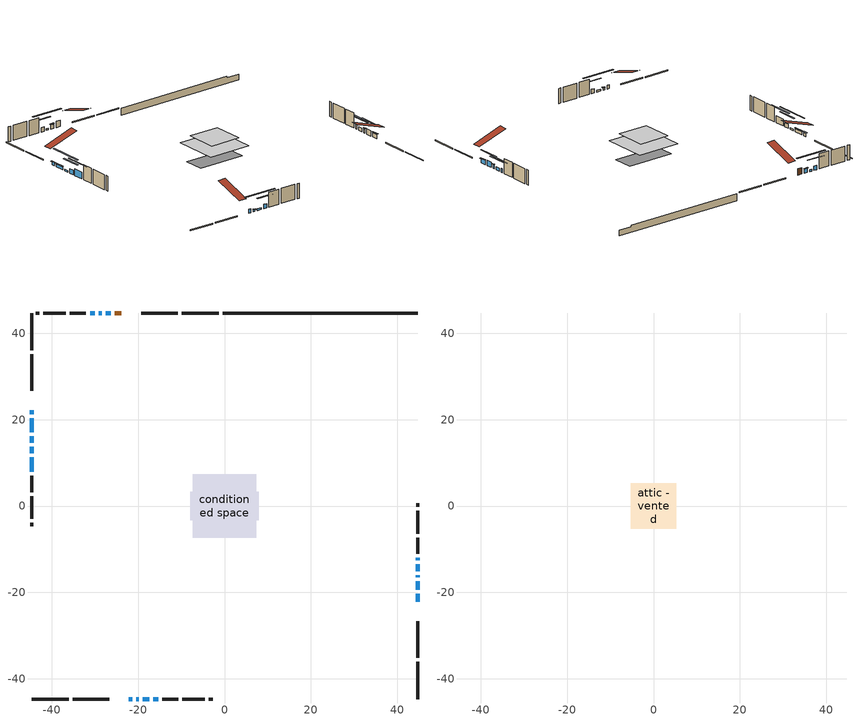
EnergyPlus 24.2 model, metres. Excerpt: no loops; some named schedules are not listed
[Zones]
conditioned space
 floor adiabatic (AdiabaticFloorConstruction): -7.34,-7.34 -7.34,7.34 7.34,7.34 7.34,-7.34 z3.05
 floor foundation (Slab1 construction): -7.96,-3.32 -7.96,3.32 7.96,3.32 7.96,-3.32 z-1.68
 wall outside (RimJoist1 construction): -1.36,44.68 -9.93,44.68 / -44.68,-44.68 -36.11,-44.68 / -44.68,44.68 -44.68,36.11 / 44.68,-44.68 44.68,-36.11 z0.61:0.91
 wall outside (RimJoist2 construction): -10.86,44.68 -19.32,44.68 / -35.18,-44.68 -26.72,-44.68 / -44.68,35.18 -44.68,26.72 / 44.68,-35.18 44.68,-26.72 z0.61:0.91
 wall outside (AdiabaticWallConstruction 1): -23.86,44.68 -25.45,44.68 z0.61:2.64
 wall outside (AdiabaticWallConstruction): -22.18,-44.68 -21.37,-44.68 z0.61:1.83; 44.68,-22.18 44.68,-20.35 / -26.38,44.68 -27.45,44.68 / 44.68,-12.6 44.68,-11.99 / -30.07,44.68 -31.14,44.68 / -16.45,-44.68 -15.38,-44.68 / -44.68,13.71 -44.68,12.18 z0.61:1.98; -20.44,-44.68 -19.83,-44.68 z0.61:1.22; -44.68,22.18 -44.68,21.22 / 44.68,-15.05 44.68,-13.53 z0.61:1.68; -44.68,20.29 -44.68,17.09 z0.61:1.58; 44.68,-19.43 44.68,-17.44 z0.61:2.29; 44.68,-16.52 44.68,-15.98 z0.61:1.91; -28.38,44.68 -29.14,44.68 / -18.9,-44.68 -17.37,-44.68 / -44.68,16.16 -44.68,14.63 z0.61:1.17; -44.68,11.25 -44.68,7.9 z0.61:2.8
 wall outside (Wall1 construction): -32.07,44.68 -35.8,44.68 / -14.45,-44.68 -10.71,-44.68 / -44.68,6.97 -44.68,3.23 / 44.68,-11.06 44.68,-7.32 z0.61:5.49
 wall outside (Wall2 construction): -36.73,44.68 -41.98,44.68 / -9.79,-44.68 -4.53,-44.68 / -44.68,2.3 -44.68,-2.95 / 44.68,-6.4 44.68,-1.14 z0.61:5.49
 wall outside (Wall3 construction): -42.91,44.68 -43.75,44.68 / -3.6,-44.68 -2.76,-44.68 / -44.68,-3.88 -44.68,-4.72 / 44.68,-0.21 44.68,0.63 z0.61:5.49
 wall foundation (FoundationWall1 construction): -0.43,44.68,-1.68 -0.43,44.68,0.61 40.17,44.68,0.61 40.17,44.68,0.14 44.68,44.68,0.14 44.68,44.68,-1.68
 window (WindowConstruction 13): -22.18,-44.68 -21.37,-44.68 z0.61:1.83
 window (WindowConstruction 7): 44.68,-22.18 44.68,-20.35 z0.61:1.98
 window (WindowConstruction 8): -26.38,44.68 -27.45,44.68 z0.61:1.98
 window (WindowConstruction 9): -20.44,-44.68 -19.83,-44.68 z0.61:1.22
 window (WindowConstruction 10): -44.68,22.18 -44.68,21.22 z0.61:1.68
 window (WindowConstruction 11): -44.68,20.29 -44.68,17.09 z0.61:1.58
 window (WindowConstruction): 44.68,-19.42 44.68,-17.44 z0.61:2.29
 window (WindowConstruction 12): 44.68,-16.51 44.68,-15.98 z0.61:1.91
 window (WindowConstruction 14): -28.38,44.68 -29.14,44.68 z0.61:1.17
 window (WindowConstruction 15): -18.9,-44.68 -17.38,-44.68 z0.61:1.17
 window (WindowConstruction 16): -44.68,16.16 -44.68,14.63 z0.61:1.17
 window (WindowConstruction 1): 44.68,-15.05 44.68,-13.53 z0.61:1.68
 window (WindowConstruction 2): 44.68,-12.6 44.68,-11.99 z0.61:1.98
 window (WindowConstruction 3): -30.07,44.68 -31.14,44.68 z0.61:1.98
 window (WindowConstruction 4): -16.45,-44.68 -15.38,-44.68 z0.61:1.98
 window (WindowConstruction 5): -44.68,13.71 -44.68,12.18 z0.61:1.98
 window (WindowConstruction 6): -44.68,11.25 -44.68,7.9 z0.61:2.8
 door (Door): -23.86,44.68 -25.45,44.68 z0.61:2.64
 ceiling adiabatic (AdiabaticFloorConstruction): 7.34,-7.34 7.34,7.34 -7.34,7.34 -7.34,-7.34 z3.05
attic - vented
 floor to conditioned space (Floor1 construction Reversed): -5.22,-5.22 -5.22,5.22 5.22,5.22 5.22,-5.22 z5.49
 roof outside (Roof1 construction): -22.93,44.68,5.49 -22.93,34.51,8.88 -20.25,34.51,8.88 -20.25,44.68,5.49; -23.11,-44.68,5.49 -23.11,-34.51,8.88 -25.79,-34.51,8.88 -25.79,-44.68,5.49; -44.68,23.11,5.49 -34.51,23.11,8.88 -34.51,25.79,8.88 -44.68,25.79,5.49; 44.68,-23.11,5.49 34.51,-23.11,8.88 34.51,-25.79,8.88 44.68,-25.79,5.49
shading: 44.68,-20.15 44.68,-22.38 45.09,-22.38 45.09,-20.15 z2.18; -27.65,44.68 -26.18,44.68 -26.18,45.09 -27.65,45.09 z2.18; -19.63,-44.68 -20.64,-44.68 -20.64,-45.09 -19.63,-45.09 z1.42; -44.68,21.02 -44.68,22.38 -45.09,22.38 -45.09,21.02 z1.88; -44.68,16.89 -44.68,20.49 -45.09,20.49 -45.09,16.89 z1.78; 44.68,-14.8 44.68,-22.06 45.09,-22.06 45.09,-14.8 z4.93; 44.68,-15.78 44.68,-16.72 45.09,-16.72 45.09,-15.78 z2.11; -34.22,44.68 -23.3,44.68 -23.3,45.09 -34.22,45.09 z6.25; -12.29,-44.68 -23.98,-44.68 -23.98,-45.09 -12.29,-45.09 z6.25; -44.68,9.55 -44.68,21.24 -45.09,21.24 -45.09,9.55 z6.25; 44.68,-10.89 44.68,-17.69 45.09,-17.69 45.09,-10.89 z4.32; 44.68,-9.35 44.68,-15.24 45.09,-15.24 45.09,-9.35 z4.62; -33.78,44.68 -27.43,44.68 -27.43,45.09 -33.78,45.09 z4.62; -12.74,-44.68 -19.09,-44.68 -19.09,-45.09 -12.74,-45.09 z4.62; -44.68,9.54 -44.68,16.34 -45.09,16.34 -45.09,9.54 z4.62; -44.68,5.26 -44.68,13.89 -45.09,13.89 -45.09,5.26 z5.43
[Building]
Building 1: Terrain=Suburbs
[Site:Location]
Toronto City Centre_ON: Latitude {deg}=43.63; Longitude {deg}=-79.39; Time Zone {hr}=-5; Elevation {m}=77; Keep Site Location Information=Yes
[Site:GroundTemperature:Shallow]
5.01852, 3.26908, 3.12898, 3.95918, 7.29196, 10.6092, 13.4851, 15.3069, 15.4617, 13.9799, 11.1774, 7.9619
[Site:WaterMainsTemperature]
Calculation Method=Schedule; Temperature Schedule=mains temperature schedule
[Material] Roughness=Rough; Thermal Absorptance=0.9
Name | Thickness {m} | Conductivity {W/m-K} | Density {kg/m3} | Specific Heat {J/kg-K} | Solar Absorptance | Visible Absorptance
asphalt or fiberglass shingles | 0.00635 | 0.162714 | 1121.4 | 1465.45 | 0.4 | 0.4
ceiling loosefill ins | 0.169333 | 0.0480833 | 16.02 | 1046.75 | 0.7 | 0.7
ceiling stud and cavity | 0.1397 | 0.505323 | 65.682 | 1177.47 | 0.7 | 0.7
concrete 4.0 in. | 0.1016 | 1.803125 | 2242.8 | 837.4 | 0.7 | 0.7
concrete 8.0 in. | 0.2032 | 1.803125 | 2242.8 | 837.4 | 0.7 | 0.7
door material | 0.04445 | 0.053851 | 512.64 | 1214.23 | 0.7 | 0.7
exterior vertical ins | 0.0457286 | 0.029427 | 32.04 | 1214.23 | 0.7 | 0.7
floor covering | 0.0127 | 0.0433444 | 54.468 | 1339.84 | 0.6 | 0.6
floor rigid ins; wall rigid ins | 0.512978 | 0.029427 | 32.04 | 1214.23 | 0.7 | 0.7
floor stud and cavity | 0.1397 | 1.75129 | 37.0049 | 1207.88 | 0.7 | 0.7
furniture material conditioned space 1 | 0.1524 | 0.115458 | 640.8 | 1214.23 | 0.6 | 0.6
gypsum board | 0.0127 | 0.160291 | 801 | 837.4 | 0.6 | 0.6
gypsum board 1 | 0.0127 | 0.160291 | 801 | 837.4 | 0.7 | 0.7
osb sheathing 0.5 in. | 0.0127 | 0.115458 | 512.64 | 1214.23 | 0.7 | 0.7
osb sheathing 0.75 in. | 0.01905 | 0.115458 | 512.64 | 1214.23 | 0.7 | 0.7
osb sheathing 2.0 in. | 0.0508 | 0.115458 | 512.64 | 1214.23 | 0.7 | 0.7
rim joist rigid ins | 0.051816 | 0.029427 | 32.04 | 1214.23 | 0.7 | 0.7
rim joist stud and cavity | 0.0508 | 0.0451784 | 125.044 | 1163.47 | 0.6 | 0.6
rim joist stud and cavity 1 | 0.0508 | 0.268173 | 125.044 | 1163.47 | 0.6 | 0.6
wall stud and cavity | 0.1397 | 0.0816238 | 139.0536 | 1170.24 | 0.7 | 0.7
wall stud and cavity 1 | 0.1397 | 0.0812893 | 139.0536 | 1170.24 | 0.7 | 0.7
wall stud and cavity 2 | 0.1397 | 0.0919333 | 139.0536 | 1170.24 | 0.7 | 0.7
wall stud and cavity 3 | 0.0889 | 0.380278 | 52.3479 | 1209.89 | 0.7 | 0.7
wall stud and cavity 4 | 0.0889 | 0.391764 | 83.0341 | 1211.67 | 0.7 | 0.7
wood siding | 0.0254 | 0.102417 | 544.68 | 1172.36 | 0.4 | 0.4
wood siding 1; wood siding 2; wood siding 3 | 0.0254 | 0.102417 | 544.68 | 1172.36 | 0.7 | 0.7
[WindowMaterial:SimpleGlazingSystem]
Name | U-Factor {W/m2-K} | Solar Heat Gain Coefficient
WindowMaterial | 2.89919 | 0.65
WindowMaterial 1 | 2.97187 | 0.55
WindowMaterial 10 | 3.00991 | 0.48
WindowMaterial 11 | 3.0559 | 0.43
WindowMaterial 2 | 2.98322 | 0.53
WindowMaterial 3 | 2.93666 | 0.6
WindowMaterial 4 | 2.96164 | 0.56
WindowMaterial 5 | 2.97414 | 0.59
WindowMaterial 6 | 3.01445 | 0.46
WindowMaterial 7 | 2.95483 | 0.57
WindowMaterial 8 | 4.02059 | 0.69
WindowMaterial 9 | 6.64383 | 0.77
[Construction]
AdiabaticFloorConstruction: floor stud and cavity, floor rigid ins, osb sheathing 0.75 in., floor covering
AdiabaticWallConstruction: wood siding 2, wall rigid ins, wall stud and cavity 3, gypsum board
AdiabaticWallConstruction 1: wood siding 3, wall rigid ins, wall stud and cavity 3, gypsum board
Door: door material
Floor1 construction Reversed: gypsum board, ceiling stud and cavity, ceiling loosefill ins
FoundationWall1 construction: concrete 8.0 in., gypsum board 1
furniture construction conditioned space 1: furniture material conditioned space 1
PartitionWallConstruction: gypsum board, wall stud and cavity 4, gypsum board
RimJoist1 construction: wood siding 1, osb sheathing 2.0 in., rim joist stud and cavity
RimJoist2 construction: wood siding 1, rim joist rigid ins, osb sheathing 2.0 in., rim joist stud and cavity 1
Roof1 construction: asphalt or fiberglass shingles
Slab1 construction: concrete 4.0 in.
Wall1 construction: wood siding, osb sheathing 0.5 in., wall stud and cavity, gypsum board
Wall2 construction: wood siding, osb sheathing 0.5 in., wall stud and cavity 1, gypsum board
Wall3 construction: wood siding, osb sheathing 0.5 in., wall stud and cavity 2, gypsum board
WindowConstruction: WindowMaterial
WindowConstruction 1: WindowMaterial 1
WindowConstruction 10; WindowConstruction 11: WindowMaterial 7
WindowConstruction 12: WindowMaterial 8
WindowConstruction 13: WindowMaterial 9
WindowConstruction 14: WindowMaterial 10
WindowConstruction 15; WindowConstruction 16: WindowMaterial 11
WindowConstruction 2; WindowConstruction 7: WindowMaterial 2
WindowConstruction 3; WindowConstruction 4; WindowConstruction 8: WindowMaterial 3
WindowConstruction 5: WindowMaterial 4
WindowConstruction 6: WindowMaterial 5
WindowConstruction 9: WindowMaterial 6
[Zone] Multiplier=1; Part of Total Floor Area=Yes
Name | Volume {m3}
attic - vented | 60.0353
conditioned space | 816
[Space]
Name | Zone | Volume {m3}
attic - vented 1 | attic - vented | 60.0353
conditioned space 1 | conditioned space | 816
[ZoneInfiltration:EffectiveLeakageArea]
infil attic - vented 1: Zone or Space=attic - vented 1; Schedule=Always On Discrete; Effective Air Leakage Area {cm2}=4592.42; Stack Coefficient=0.000235785; Wind Coefficient=1.03748e-05
[ZoneMixing]
whole house fan mix: Zone or Space=attic - vented; Schedule=Always On Continuous; Design Flow Rate Calculation Method=Flow/Zone; Design Flow Rate {m3/s}=0; Source Zone or Space=conditioned space
[SurfaceProperty:ExposedFoundationPerimeter]
Slab1: Exposed Perimeter Calculation Method=TotalExposedPerimeter; Total Exposed Perimeter {m}=45.11
[InternalMass] Zone or ZoneList=conditioned space; Space or SpaceList=conditioned space 1
Name | Construction | Surface Area {m2}
furniture mass conditioned space 1 | furniture construction conditioned space 1 | 128.372
partition wall mass | PartitionWallConstruction | 320.93
[Lights]
interior lighting: Zone or ZoneList or Space or SpaceList=conditioned space 1; Schedule=interior lighting schedule; Design Level Calculation Method=LightingLevel; Lighting Level {W}=343.2; Return Air Fraction=0; Fraction Radiant=0.6; Fraction Visible=0.2; Fraction Replaceable=1
[People]
occupants: Zone or ZoneList or Space or SpaceList=conditioned space 1; Number of People Schedule=occupants schedule; Number of People Calculation Method=People; Number of People=3; Fraction Radiant=0.314171; Sensible Heat Fraction=0.56303; Activity Level Schedule=occupants activity schedule; Carbon Dioxide Generation Rate {m3/s-W}=0; Enable ASHRAE 55 Comfort Warnings=No; Mean Radiant Temperature Calculation Type=EnclosureAveraged
[ElectricEquipment] Zone or ZoneList or Space or SpaceList=conditioned space 1; Design Level Calculation Method=EquipmentLevel
Name | Schedule | Design Level {W} | Fraction Latent | Fraction Radiant | Fraction Lost
clothes dryer | clothes dryer schedule | 140.772 | 0.015 | 0.081 | 0.85
clothes washer | clothes washer schedule | 32.1985 | 0.03 | 0.162 | 0.7
cooking range | cooking range schedule | 215.147 | 0.08 | 0.432 | 0.2
dishwasher | dishwasher schedule | 66.8632 | 0.3 | 0.18 | 0.4
fridge | fridge schedule | 72.9452 | 0 | 0.6 | 0
mech vent house fan | mech vent house fan schedule | 0.95 | 0 | 0 | 1
mech vent house fan cfis | mech vent house fan cfis schedule | 0 | 0 | 0 | 0
misc plug loads | misc plug loads schedule | 494.7 | 0.045 | 0.513 | 0.1
whole house fan | Always On Discrete | 0 | 0 | 0 | 1
[OtherEquipment] Zone or ZoneList or Space or SpaceList=conditioned space 1; Design Level Calculation Method=EquipmentLevel
Name | Fuel Type | Schedule | Design Level {W} | Fraction Latent | Fraction Radiant | Fraction Lost
clothes dryer 1 | Electricity | clothes dryer schedule | 0 | 0.015 | 0.081 | 0.85
cooking range 1 | Electricity | cooking range schedule | 0 | 0.08 | 0.432 | 0.2
general water use latent | None | general water use schedule | 62.594 | 1 | 0 | 0
general water use sensible | None | general water use schedule | -61.6891 | 0 | 0.6 | 0
mech vent house fan latent load | None | Always On Discrete | 0 | 1 | 0 | 0
mech vent house fan sensible load | None | Always On Discrete | 0 | 0 | 0 | 0
water heater energy adjustment1 | NaturalGas | Always On Discrete | 0.01 | 0 | 0 | 1
[ZoneInfiltration:DesignFlowRate] Zone or ZoneList or Space or SpaceList=conditioned space 1; Schedule=Always On Discrete; Design Flow Rate Calculation Method=Flow/Zone; Design Flow Rate {m3/s}=0
infil flow; natural vent flow; whole house fan flow
[Foundation:Kiva]
Foundation Kiva 1: Initial Indoor Air Temperature {C}=18; Wall Height Above Grade {m}=0.609996; Wall Depth Below Slab {m}=0.2032; Custom Block Material Name 1=exterior vertical ins; Custom Block Depth 1 {m}=2.28999; Custom Block X Position 1 {m}=0.2159; Custom Block Z Position 1 {m}=0
[Foundation:Kiva:Settings]
Soil Conductivity {W/m-K}=0.849921; Soil Density {kg/m3}=1842.3; Soil Specific Heat {J/kg-K}=418.7; Ground Solar Absorptivity=0.9; Ground Thermal Absorptivity=0.9; Ground Surface Roughness {m}=0.03; Far-Field Width {m}=40; Deep-Ground Boundary Condition=ZeroFlux; Deep-Ground Depth {m}=40; Minimum Cell Dimension {m}=0.2; Maximum Cell Growth Coefficient=3; Simulation Timestep=Timestep
[Exterior:Lights]
exterior lighting: Schedule=exterior lighting schedule; Design Level {W}=75.6
[Schedule:Constant]
Name | Hourly Value
Always On Continuous; mech vent house fan schedule; mech vent house fan cfis schedule; Always On Discrete | 1
occupants activity schedule | 117.228
fridge schedule | 0
[Schedule:Week:Daily]
interior lighting schedule Week Rule - Jan1-Jan27: interior lighting schedule day, interior lighting schedule day, interior lighting schedule day, interior lighting schedule day, interior lighting schedule day, interior lighting schedule day, interior lighting schedule day, interior lighting schedule default day, interior lighting schedule default day, interior lighting schedule default day, interior lighting schedule default day, interior lighting schedule default day
interior lighting schedule Week Rule - Jan28-Feb3: interior lighting schedule day, interior lighting schedule day, interior lighting schedule day, interior lighting schedule day, interior lighting schedule day 1, interior lighting schedule day 1, interior lighting schedule day 1, interior lighting schedule default day, interior lighting schedule default day, interior lighting schedule default day, interior lighting schedule default day, interior lighting schedule default day
interior lighting schedule Week Rule - Feb4-Feb24: interior lighting schedule day 1, interior lighting schedule day 1, interior lighting schedule day 1, interior lighting schedule day 1, interior lighting schedule day 1, interior lighting schedule day 1, interior lighting schedule day 1, interior lighting schedule default day, interior lighting schedule default day, interior lighting schedule default day, interior lighting schedule default day, interior lighting schedule default day
interior lighting schedule Week Rule - Feb25-Mar3: interior lighting schedule day 1, interior lighting schedule day 1, interior lighting schedule day 1, interior lighting schedule day 1, interior lighting schedule day 2, interior lighting schedule day 2, interior lighting schedule day 2, interior lighting schedule default day, interior lighting schedule default day, interior lighting schedule default day, interior lighting schedule default day, interior lighting schedule default day
interior lighting schedule Week Rule - Mar4-Mar31: interior lighting schedule day 2, interior lighting schedule day 2, interior lighting schedule day 2, interior lighting schedule day 2, interior lighting schedule day 2, interior lighting schedule day 2, interior lighting schedule day 2, interior lighting schedule default day, interior lighting schedule default day, interior lighting schedule default day, interior lighting schedule default day, interior lighting schedule default day
interior lighting schedule Week Rule - Apr1-Apr28: interior lighting schedule day 3, interior lighting schedule day 3, interior lighting schedule day 3, interior lighting schedule day 3, interior lighting schedule day 3, interior lighting schedule day 3, interior lighting schedule day 3, interior lighting schedule default day, interior lighting schedule default day, interior lighting schedule default day, interior lighting schedule default day, interior lighting schedule default day
interior lighting schedule Week Rule - Apr29-May5: interior lighting schedule day 3, interior lighting schedule day 3, interior lighting schedule day 4, interior lighting schedule day 4, interior lighting schedule day 4, interior lighting schedule day 4, interior lighting schedule day 4, interior lighting schedule default day, interior lighting schedule default day, interior lighting schedule default day, interior lighting schedule default day, interior lighting schedule default day
interior lighting schedule Week Rule - May6-May26: interior lighting schedule day 4, interior lighting schedule day 4, interior lighting schedule day 4, interior lighting schedule day 4, interior lighting schedule day 4, interior lighting schedule day 4, interior lighting schedule day 4, interior lighting schedule default day, interior lighting schedule default day, interior lighting schedule default day, interior lighting schedule default day, interior lighting schedule default day
interior lighting schedule Week Rule - May27-Jun2: interior lighting schedule day 4, interior lighting schedule day 4, interior lighting schedule day 4, interior lighting schedule day 4, interior lighting schedule day 4, interior lighting schedule day 5, interior lighting schedule day 5, interior lighting schedule default day, interior lighting schedule default day, interior lighting schedule default day, interior lighting schedule default day, interior lighting schedule default day
interior lighting schedule Week Rule - Jun3-Jun30: interior lighting schedule day 5, interior lighting schedule day 5, interior lighting schedule day 5, interior lighting schedule day 5, interior lighting schedule day 5, interior lighting schedule day 5, interior lighting schedule day 5, interior lighting schedule default day, interior lighting schedule default day, interior lighting schedule default day, interior lighting schedule default day, interior lighting schedule default day
interior lighting schedule Week Rule - Jul1-Jul28: interior lighting schedule day 6, interior lighting schedule day 6, interior lighting schedule day 6, interior lighting schedule day 6, interior lighting schedule day 6, interior lighting schedule day 6, interior lighting schedule day 6, interior lighting schedule default day, interior lighting schedule default day, interior lighting schedule default day, interior lighting schedule default day, interior lighting schedule default day
interior lighting schedule Week Rule - Jul29-Aug4: interior lighting schedule day 6, interior lighting schedule day 6, interior lighting schedule day 6, interior lighting schedule day 7, interior lighting schedule day 7, interior lighting schedule day 7, interior lighting schedule day 7, interior lighting schedule default day, interior lighting schedule default day, interior lighting schedule default day, interior lighting schedule default day, interior lighting schedule default day
interior lighting schedule Week Rule - Aug5-Aug25: interior lighting schedule day 7, interior lighting schedule day 7, interior lighting schedule day 7, interior lighting schedule day 7, interior lighting schedule day 7, interior lighting schedule day 7, interior lighting schedule day 7, interior lighting schedule default day, interior lighting schedule default day, interior lighting schedule default day, interior lighting schedule default day, interior lighting schedule default day
interior lighting schedule Week Rule - Aug26-Sep1: interior lighting schedule day 7, interior lighting schedule day 7, interior lighting schedule day 7, interior lighting schedule day 7, interior lighting schedule day 7, interior lighting schedule day 7, interior lighting schedule day 8, interior lighting schedule default day, interior lighting schedule default day, interior lighting schedule default day, interior lighting schedule default day, interior lighting schedule default day
interior lighting schedule Week Rule - Sep2-Sep29: interior lighting schedule day 8, interior lighting schedule day 8, interior lighting schedule day 8, interior lighting schedule day 8, interior lighting schedule day 8, interior lighting schedule day 8, interior lighting schedule day 8, interior lighting schedule default day, interior lighting schedule default day, interior lighting schedule default day, interior lighting schedule default day, interior lighting schedule default day
interior lighting schedule Week Rule - Sep30-Oct6: interior lighting schedule day 8, interior lighting schedule day 9, interior lighting schedule day 9, interior lighting schedule day 9, interior lighting schedule day 9, interior lighting schedule day 9, interior lighting schedule day 9, interior lighting schedule default day, interior lighting schedule default day, interior lighting schedule default day, interior lighting schedule default day, interior lighting schedule default day
interior lighting schedule Week Rule - Oct7-Oct27: interior lighting schedule day 9, interior lighting schedule day 9, interior lighting schedule day 9, interior lighting schedule day 9, interior lighting schedule day 9, interior lighting schedule day 9, interior lighting schedule day 9, interior lighting schedule default day, interior lighting schedule default day, interior lighting schedule default day, interior lighting schedule default day, interior lighting schedule default day
interior lighting schedule Week Rule - Oct28-Nov3: interior lighting schedule day 9, interior lighting schedule day 9, interior lighting schedule day 9, interior lighting schedule day 9, interior lighting schedule day 10, interior lighting schedule day 10, interior lighting schedule day 10, interior lighting schedule default day, interior lighting schedule default day, interior lighting schedule default day, interior lighting schedule default day, interior lighting schedule default day
interior lighting schedule Week Rule - Nov4-Nov24: interior lighting schedule day 10, interior lighting schedule day 10, interior lighting schedule day 10, interior lighting schedule day 10, interior lighting schedule day 10, interior lighting schedule day 10, interior lighting schedule day 10, interior lighting schedule default day, interior lighting schedule default day, interior lighting schedule default day, interior lighting schedule default day, interior lighting schedule default day
interior lighting schedule Week Rule - Nov25-Dec1: interior lighting schedule day 10, interior lighting schedule day 10, interior lighting schedule day 10, interior lighting schedule day 10, interior lighting schedule day 10, interior lighting schedule day 10, interior lighting schedule day 11, interior lighting schedule default day, interior lighting schedule default day, interior lighting schedule default day, interior lighting schedule default day, interior lighting schedule default day
interior lighting schedule Week Rule - Dec2-Dec31: interior lighting schedule day 11, interior lighting schedule day 11, interior lighting schedule day 11, interior lighting schedule day 11, interior lighting schedule day 11, interior lighting schedule day 11, interior lighting schedule day 11, interior lighting schedule default day, interior lighting schedule default day, interior lighting schedule default day, interior lighting schedule default day, interior lighting schedule default day
occupants schedule Week Rule - Jan1-Dec31: occupants schedule day, occupants schedule day, occupants schedule day, occupants schedule day, occupants schedule day, occupants schedule day, occupants schedule day, occupants schedule default day, occupants schedule default day, occupants schedule default day, occupants schedule default day, occupants schedule default day
clothes dryer schedule Week Rule - Jan1-Dec31: clothes dryer schedule day, clothes dryer schedule day, clothes dryer schedule day, clothes dryer schedule day, clothes dryer schedule day, clothes dryer schedule day, clothes dryer schedule day, clothes dryer schedule default day, clothes dryer schedule default day, clothes dryer schedule default day, clothes dryer schedule default day, clothes dryer schedule default day
clothes washer schedule Week Rule - Jan1-Dec31: clothes washer schedule day, clothes washer schedule day, clothes washer schedule day, clothes washer schedule day, clothes washer schedule day, clothes washer schedule day, clothes washer schedule day, clothes washer schedule default day, clothes washer schedule default day, clothes washer schedule default day, clothes washer schedule default day, clothes washer schedule default day
cooking range schedule Week Rule - Jan1-Dec31: cooking range schedule day, cooking range schedule day, cooking range schedule day, cooking range schedule day, cooking range schedule day, cooking range schedule day, cooking range schedule day, cooking range schedule default day, cooking range schedule default day, cooking range schedule default day, cooking range schedule default day, cooking range schedule default day
dishwasher schedule Week Rule - Jan1-Dec31: dishwasher schedule day, dishwasher schedule day, dishwasher schedule day, dishwasher schedule day, dishwasher schedule day, dishwasher schedule day, dishwasher schedule day, dishwasher schedule default day, dishwasher schedule default day, dishwasher schedule default day, dishwasher schedule default day, dishwasher schedule default day
misc plug loads schedule Week Rule - Jan1-Dec31: misc plug loads schedule day, misc plug loads schedule day, misc plug loads schedule day, misc plug loads schedule day, misc plug loads schedule day, misc plug loads schedule day, misc plug loads schedule day, misc plug loads schedule default day, misc plug loads schedule default day, misc plug loads schedule default day, misc plug loads schedule default day, misc plug loads schedule default day
general water use schedule Week Rule - Jan1-Dec31: general water use schedule day, general water use schedule day, general water use schedule day, general water use schedule day, general water use schedule day, general water use schedule day, general water use schedule day, general water use schedule default day, general water use schedule default day, general water use schedule default day, general water use schedule default day, general water use schedule default day
exterior lighting schedule Week Rule - Jan1-Jan27: exterior lighting schedule day, exterior lighting schedule day, exterior lighting schedule day, exterior lighting schedule day, exterior lighting schedule day, exterior lighting schedule day, exterior lighting schedule day, exterior lighting schedule default day, exterior lighting schedule default day, exterior lighting schedule default day, exterior lighting schedule default day, exterior lighting schedule default day
exterior lighting schedule Week Rule - Jan28-Feb3: exterior lighting schedule day, exterior lighting schedule day, exterior lighting schedule day, exterior lighting schedule day, exterior lighting schedule day 1, exterior lighting schedule day 1, exterior lighting schedule day 1, exterior lighting schedule default day, exterior lighting schedule default day, exterior lighting schedule default day, exterior lighting schedule default day, exterior lighting schedule default day
exterior lighting schedule Week Rule - Feb4-Feb24: exterior lighting schedule day 1, exterior lighting schedule day 1, exterior lighting schedule day 1, exterior lighting schedule day 1, exterior lighting schedule day 1, exterior lighting schedule day 1, exterior lighting schedule day 1, exterior lighting schedule default day, exterior lighting schedule default day, exterior lighting schedule default day, exterior lighting schedule default day, exterior lighting schedule default day
exterior lighting schedule Week Rule - Feb25-Mar3: exterior lighting schedule day 1, exterior lighting schedule day 1, exterior lighting schedule day 1, exterior lighting schedule day 1, exterior lighting schedule day 2, exterior lighting schedule day 2, exterior lighting schedule day 2, exterior lighting schedule default day, exterior lighting schedule default day, exterior lighting schedule default day, exterior lighting schedule default day, exterior lighting schedule default day
exterior lighting schedule Week Rule - Mar4-Mar31: exterior lighting schedule day 2, exterior lighting schedule day 2, exterior lighting schedule day 2, exterior lighting schedule day 2, exterior lighting schedule day 2, exterior lighting schedule day 2, exterior lighting schedule day 2, exterior lighting schedule default day, exterior lighting schedule default day, exterior lighting schedule default day, exterior lighting schedule default day, exterior lighting schedule default day
exterior lighting schedule Week Rule - Apr1-Apr28: exterior lighting schedule day 3, exterior lighting schedule day 3, exterior lighting schedule day 3, exterior lighting schedule day 3, exterior lighting schedule day 3, exterior lighting schedule day 3, exterior lighting schedule day 3, exterior lighting schedule default day, exterior lighting schedule default day, exterior lighting schedule default day, exterior lighting schedule default day, exterior lighting schedule default day
exterior lighting schedule Week Rule - Apr29-May5: exterior lighting schedule day 3, exterior lighting schedule day 3, exterior lighting schedule day 4, exterior lighting schedule day 4, exterior lighting schedule day 4, exterior lighting schedule day 4, exterior lighting schedule day 4, exterior lighting schedule default day, exterior lighting schedule default day, exterior lighting schedule default day, exterior lighting schedule default day, exterior lighting schedule default day
exterior lighting schedule Week Rule - May6-May26: exterior lighting schedule day 4, exterior lighting schedule day 4, exterior lighting schedule day 4, exterior lighting schedule day 4, exterior lighting schedule day 4, exterior lighting schedule day 4, exterior lighting schedule day 4, exterior lighting schedule default day, exterior lighting schedule default day, exterior lighting schedule default day, exterior lighting schedule default day, exterior lighting schedule default day
exterior lighting schedule Week Rule - May27-Jun2: exterior lighting schedule day 4, exterior lighting schedule day 4, exterior lighting schedule day 4, exterior lighting schedule day 4, exterior lighting schedule day 4, exterior lighting schedule day 5, exterior lighting schedule day 5, exterior lighting schedule default day, exterior lighting schedule default day, exterior lighting schedule default day, exterior lighting schedule default day, exterior lighting schedule default day
exterior lighting schedule Week Rule - Jun3-Jun30: exterior lighting schedule day 5, exterior lighting schedule day 5, exterior lighting schedule day 5, exterior lighting schedule day 5, exterior lighting schedule day 5, exterior lighting schedule day 5, exterior lighting schedule day 5, exterior lighting schedule default day, exterior lighting schedule default day, exterior lighting schedule default day, exterior lighting schedule default day, exterior lighting schedule default day
exterior lighting schedule Week Rule - Jul1-Jul28: exterior lighting schedule day 6, exterior lighting schedule day 6, exterior lighting schedule day 6, exterior lighting schedule day 6, exterior lighting schedule day 6, exterior lighting schedule day 6, exterior lighting schedule day 6, exterior lighting schedule default day, exterior lighting schedule default day, exterior lighting schedule default day, exterior lighting schedule default day, exterior lighting schedule default day
exterior lighting schedule Week Rule - Jul29-Aug4: exterior lighting schedule day 6, exterior lighting schedule day 6, exterior lighting schedule day 6, exterior lighting schedule day 7, exterior lighting schedule day 7, exterior lighting schedule day 7, exterior lighting schedule day 7, exterior lighting schedule default day, exterior lighting schedule default day, exterior lighting schedule default day, exterior lighting schedule default day, exterior lighting schedule default day
exterior lighting schedule Week Rule - Aug5-Aug25: exterior lighting schedule day 7, exterior lighting schedule day 7, exterior lighting schedule day 7, exterior lighting schedule day 7, exterior lighting schedule day 7, exterior lighting schedule day 7, exterior lighting schedule day 7, exterior lighting schedule default day, exterior lighting schedule default day, exterior lighting schedule default day, exterior lighting schedule default day, exterior lighting schedule default day
exterior lighting schedule Week Rule - Aug26-Sep1: exterior lighting schedule day 7, exterior lighting schedule day 7, exterior lighting schedule day 7, exterior lighting schedule day 7, exterior lighting schedule day 7, exterior lighting schedule day 7, exterior lighting schedule day 8, exterior lighting schedule default day, exterior lighting schedule default day, exterior lighting schedule default day, exterior lighting schedule default day, exterior lighting schedule default day
exterior lighting schedule Week Rule - Sep2-Sep29: exterior lighting schedule day 8, exterior lighting schedule day 8, exterior lighting schedule day 8, exterior lighting schedule day 8, exterior lighting schedule day 8, exterior lighting schedule day 8, exterior lighting schedule day 8, exterior lighting schedule default day, exterior lighting schedule default day, exterior lighting schedule default day, exterior lighting schedule default day, exterior lighting schedule default day
exterior lighting schedule Week Rule - Sep30-Oct6: exterior lighting schedule day 8, exterior lighting schedule day 9, exterior lighting schedule day 9, exterior lighting schedule day 9, exterior lighting schedule day 9, exterior lighting schedule day 9, exterior lighting schedule day 9, exterior lighting schedule default day, exterior lighting schedule default day, exterior lighting schedule default day, exterior lighting schedule default day, exterior lighting schedule default day
[Schedule:Year]
interior lighting schedule: interior lighting schedule Week Rule - Jan1-Jan27, 1, 1, 1, 27, interior lighting schedule Week Rule - Jan28-Feb3, 1, 28, 2, 3, interior lighting schedule Week Rule - Feb4-Feb24, 2, 4, 2, 24, interior lighting schedule Week Rule - Feb25-Mar3, 2, 25, 3, 3, interior lighting schedule Week Rule - Mar4-Mar31, 3, 4, 3, 31, interior lighting schedule Week Rule - Apr1-Apr28, 4, 1, 4, 28, interior lighting schedule Week Rule - Apr29-May5, 4, 29, 5, 5, interior lighting schedule Week Rule - May6-May26, 5, 6, 5, 26, interior lighting schedule Week Rule - May27-Jun2, 5, 27, 6, 2, interior lighting schedule Week Rule - Jun3-Jun30, 6, 3, 6, 30, interior lighting schedule Week Rule - Jul1-Jul28, 7, 1, 7, 28, interior lighting schedule Week Rule - Jul29-Aug4, 7, 29, 8, 4, interior lighting schedule Week Rule - Aug5-Aug25, 8, 5, 8, 25, interior lighting schedule Week Rule - Aug26-Sep1, 8, 26, 9, 1, interior lighting schedule Week Rule - Sep2-Sep29, 9, 2, 9, 29, interior lighting schedule Week Rule - Sep30-Oct6, 9, 30, 10, 6, interior lighting schedule Week Rule - Oct7-Oct27, 10, 7, 10, 27, interior lighting schedule Week Rule - Oct28-Nov3, 10, 28, 11, 3, interior lighting schedule Week Rule - Nov4-Nov24, 11, 4, 11, 24, interior lighting schedule Week Rule - Nov25-Dec1, 11, 25, 12, 1, interior lighting schedule Week Rule - Dec2-Dec31, 12, 2, 12, 31
occupants schedule: occupants schedule Week Rule - Jan1-Dec31, 1, 1, 12, 31
clothes dryer schedule: clothes dryer schedule Week Rule - Jan1-Dec31, 1, 1, 12, 31
clothes washer schedule: clothes washer schedule Week Rule - Jan1-Dec31, 1, 1, 12, 31
cooking range schedule: cooking range schedule Week Rule - Jan1-Dec31, 1, 1, 12, 31
dishwasher schedule: dishwasher schedule Week Rule - Jan1-Dec31, 1, 1, 12, 31
misc plug loads schedule: misc plug loads schedule Week Rule - Jan1-Dec31, 1, 1, 12, 31
general water use schedule: general water use schedule Week Rule - Jan1-Dec31, 1, 1, 12, 31
exterior lighting schedule: exterior lighting schedule Week Rule - Jan1-Jan27, 1, 1, 1, 27, exterior lighting schedule Week Rule - Jan28-Feb3, 1, 28, 2, 3, exterior lighting schedule Week Rule - Feb4-Feb24, 2, 4, 2, 24, exterior lighting schedule Week Rule - Feb25-Mar3, 2, 25, 3, 3, exterior lighting schedule Week Rule - Mar4-Mar31, 3, 4, 3, 31, exterior lighting schedule Week Rule - Apr1-Apr28, 4, 1, 4, 28, exterior lighting schedule Week Rule - Apr29-May5, 4, 29, 5, 5, exterior lighting schedule Week Rule - May6-May26, 5, 6, 5, 26, exterior lighting schedule Week Rule - May27-Jun2, 5, 27, 6, 2, exterior lighting schedule Week Rule - Jun3-Jun30, 6, 3, 6, 30, exterior lighting schedule Week Rule - Jul1-Jul28, 7, 1, 7, 28, exterior lighting schedule Week Rule - Jul29-Aug4, 7, 29, 8, 4, exterior lighting schedule Week Rule - Aug5-Aug25, 8, 5, 8, 25, exterior lighting schedule Week Rule - Aug26-Sep1, 8, 26, 9, 1, exterior lighting schedule Week Rule - Sep2-Sep29, 9, 2, 9, 29, exterior lighting schedule Week Rule - Sep30-Oct6, 9, 30, 10, 6, exterior lighting schedule Week Rule - Oct7-Oct27, 10, 7, 10, 27, exterior lighting schedule Week Rule - Oct28-Nov3, 10, 28, 11, 3, exterior lighting schedule Week Rule - Nov4-Nov24, 11, 4, 11, 24, exterior lighting schedule Week Rule - Nov25-Dec1, 11, 25, 12, 1, exterior lighting schedule Week Rule - Dec2-Dec31, 12, 2, 12, 31
[Schedule:Compact]
mains temperature schedule: Through: 01/01, For: AllDays, Until: 24:00, 8.80333, Through: 01/02, For: AllDays, Until: 24:00, 8.74333, Through: 01/03, For: AllDays, Until: 24:00, 8.68389, Through: 01/04, For: AllDays, Until: 24:00, 8.62611, Through: 01/05, For: AllDays, Until: 24:00, 8.56944, Through: 01/06, For: AllDays, Until: 24:00, 8.51389, Through: 01/07, For: AllDays, Until: 24:00, 8.45944, Through: 01/08, For: AllDays, Until: 24:00, 8.40611, Through: 01/09, For: AllDays, Until: 24:00, 8.35389, Through: 01/10, For: AllDays, Until: 24:00, 8.30278, Through: 01/11, For: AllDays, Until: 24:00, 8.25333, Through: 01/12, For: AllDays, Until: 24:00, 8.205, Through: 01/13, For: AllDays, Until: 24:00, 8.15778, Through: 01/14, For: AllDays, Until: 24:00, 8.11222, Through: 01/15, For: AllDays, Until: 24:00, 8.06778, Through: 01/16, For: AllDays, Until: 24:00, 8.02444, Through: 01/17, For: AllDays, Until: 24:00, 7.98222, Through: 01/18, For: AllDays, Until: 24:00, 7.94167, Through: 01/19, For: AllDays, Until: 24:00, 7.90222, Through: 01/20, For: AllDays, Until: 24:00, 7.86444, Through: 01/21, For: AllDays, Until: 24:00, 7.82778, Through: 01/22, For: AllDays, Until: 24:00, 7.79278, Through: 01/23, For: AllDays, Until: 24:00, 7.75889, Through: 01/24, For: AllDays, Until: 24:00, 7.72667, Through: 01/25, For: AllDays, Until: 24:00, 7.69556, Through: 01/26, For: AllDays, Until: 24:00, 7.66611, Through: 01/27, For: AllDays, Until: 24:00, 7.63778, Through: 01/28, For: AllDays, Until: 24:00, 7.61111, Through: 01/29, For: AllDays, Until: 24:00, 7.58556, Through: 01/30, For: AllDays, Until: 24:00, 7.56167, Through: 01/31, For: AllDays, Until: 24:00, 7.53944, Through: 02/01, For: AllDays, Until: 24:00, 7.51833, Through: 02/02, For: AllDays, Until: 24:00, 7.49889, Through: 02/03, For: AllDays, Until: 24:00, 7.48111, Through: 02/04, For: AllDays, Until: 24:00, 7.46444, Through: 02/05, For: AllDays, Until: 24:00, 7.44944, Through: 02/06, For: AllDays, Until: 24:00, 7.43556, Through: 02/07, For: AllDays, Until: 24:00, 7.42333, Through: 02/08, For: AllDays, Until: 24:00, 7.41278, Through: 02/09, For: AllDays, Until: 24:00, 7.40389, Through: 02/10, For: AllDays, Until: 24:00, 7.39611, Through: 02/11, For: AllDays, Until: 24:00, 7.39, Through: 02/12, For: AllDays, Until: 24:00, 7.38556, Through: 02/13, For: AllDays, Until: 24:00, 7.38222, Through: 02/14, For: AllDays, Until: 24:00, 7.38056, Through: 02/15, For: AllDays, Until: 24:00, 7.38056, Through: 02/16, For: AllDays, Until: 24:00, 7.38222, Through: 02/17, For: AllDays, Until: 24:00, 7.385, Through: 02/18, For: AllDays, Until: 24:00, 7.38944, Through: 02/19, For: AllDays, Until: 24:00, 7.395, Through: 02/20, For: AllDays, Until: 24:00, 7.40278, Through: 02/21, For: AllDays, Until: 24:00, 7.41167, Through: 02/22, For: AllDays, Until: 24:00, 7.42222, Through: 02/23, For: AllDays, Until: 24:00, 7.43389, Through: 02/24, For: AllDays, Until: 24:00, 7.44722, Through: 02/25, For: AllDays, Until: 24:00, 7.46222, Through: 02/26, For: AllDays, Until: 24:00, 7.47833, Through: 02/27, For: AllDays, Until: 24:00, 7.49611, Through: 02/28, For: AllDays, Until: 24:00, 7.51556, Through: 03/01, For: AllDays, Until: 24:00, 7.53667, Through: 03/02, For: AllDays, Until: 24:00, 7.55889, Through: 03/03, For: AllDays, Until: 24:00, 7.58222, Through: 03/04, For: AllDays, Until: 24:00, 7.60722, Through: 03/05, For: AllDays, Until: 24:00, 7.63389, Through: 03/06, For: AllDays, Until: 24:00, 7.66222, Through: 03/07, For: AllDays, Until: 24:00, 7.69111, Through: 03/08, For: AllDays, Until: 24:00, 7.72222, Through: 03/09, For: AllDays, Until: 24:00, 7.75444, Through: 03/10, For: AllDays, Until: 24:00, 7.78778, Through: 03/11, For: AllDays, Until: 24:00, 7.82278, Through: 03/12, For: AllDays, Until: 24:00, 7.85944, Through: 03/13, For: AllDays, Until: 24:00, 7.89722, Through: 03/14, For: AllDays, Until: 24:00, 7.93611, Through: 03/15, For: AllDays, Until: 24:00, 7.97667, Through: 03/16, For: AllDays, Until: 24:00, 8.01833, Through: 03/17, For: AllDays, Until: 24:00, 8.06167, Through: 03/18, For: AllDays, Until: 24:00, 8.10611, Through: 03/19, For: AllDays, Until: 24:00, 8.15167, Through: 03/20, For: AllDays, Until: 24:00, 8.19833, Through: 03/21, For: AllDays, Until: 24:00, 8.24667, Through: 03/22, For: AllDays, Until: 24:00, 8.29611, Through: 03/23, For: AllDays, Until: 24:00, 8.34667, Through: 03/24, For: AllDays, Until: 24:00, 8.39889, Through: 03/25, For: AllDays, Until: 24:00, 8.45167, Through: 03/26, For: AllDays, Until: 24:00, 8.50611, Through: 03/27, For: AllDays, Until: 24:00, 8.56167, Through: 03/28, For: AllDays, Until: 24:00, 8.61833, Through: 03/29, For: AllDays, Until: 24:00, 8.67611, Through: 03/30, For: AllDays, Until: 24:00, 8.735, Through: 03/31, For: AllDays, Until: 24:00, 8.795, Through: 04/01, For: AllDays, Until: 24:00, 8.85611, Through: 04/02, For: AllDays, Until: 24:00, 8.91833, Through: 04/03, For: AllDays, Until: 24:00, 8.98167, Through: 04/04, For: AllDays, Until: 24:00, 9.04556, Through: 04/05, For: AllDays, Until: 24:00, 9.11111, Through: 04/06, For: AllDays, Until: 24:00, 9.17722, Through: 04/07, For: AllDays, Until: 24:00, 9.24444, Through: 04/08, For: AllDays, Until: 24:00, 9.31222, Through: 04/09, For: AllDays, Until: 24:00, 9.38167, Through: 04/10, For: AllDays, Until: 24:00, 9.45167, Through: 04/11, For: AllDays, Until: 24:00, 9.52222, Through: 04/12, For: AllDays, Until: 24:00, 9.59444, Through: 04/13, For: AllDays, Until: 24:00, 9.66667, Through: 04/14, For: AllDays, Until: 24:00, 9.74, Through: 04/15, For: AllDays, Until: 24:00, 9.81444, Through: 04/16, For: AllDays, Until: 24:00, 9.88944, Through: 04/17, For: AllDays, Until: 24:00, 9.96556, Through: 04/18, For: AllDays, Until: 24:00, 10.0417, Through: 04/19, For: AllDays, Until: 24:00, 10.1189, Through: 04/20, For: AllDays, Until: 24:00, 10.1972, Through: 04/21, For: AllDays, Until: 24:00, 10.2756, Through: 04/22, For: AllDays, Until: 24:00, 10.355, Through: 04/23, For: AllDays, Until: 24:00, 10.435, Through: 04/24, For: AllDays, Until: 24:00, 10.515, Through: 04/25, For: AllDays, Until: 24:00, 10.5961, Through: 04/26, For: AllDays, Until: 24:00, 10.6778, Through: 04/27, For: AllDays, Until: 24:00, 10.76, Through: 04/28, For: AllDays, Until: 24:00, 10.8428, Through: 04/29, For: AllDays, Until: 24:00, 10.9261, Through: 04/30, For: AllDays, Until: 24:00, 11.0094, Through: 05/01, For: AllDays, Until: 24:00, 11.0933, Through: 05/02, For: AllDays, Until: 24:00, 11.1778, Through: 05/03, For: AllDays, Until: 24:00, 11.2628, Through: 05/04, For: AllDays, Until: 24:00, 11.3478, Through: 05/05, For: AllDays, Until: 24:00, 11.4333, Through: 05/06, For: AllDays, Until: 24:00, 11.5189, Through: 05/07, For: AllDays, Until: 24:00, 11.605, Through: 05/08, For: AllDays, Until: 24:00, 11.6917, Through: 05/09, For: AllDays, Until: 24:00, 11.7778, Through: 05/10, For: AllDays, Until: 24:00, 11.865, Through: 05/11, For: AllDays, Until: 24:00, 11.9517, Through: 05/12, For: AllDays, Until: 24:00, 12.0389, Through: 05/13, For: AllDays, Until: 24:00, 12.1261, Through: 05/14, For: AllDays, Until: 24:00, 12.2133, Through: 05/15, For: AllDays, Until: 24:00, 12.3006, Through: 05/16, For: AllDays, Until: 24:00, 12.3883, Through: 05/17, For: AllDays, Until: 24:00, 12.4756, Through: 05/18, For: AllDays, Until: 24:00, 12.5628, Through: 05/19, For: AllDays, Until: 24:00, 12.6506, Through: 05/20, For: AllDays, Until: 24:00, 12.7378, Through: 05/21, For: AllDays, Until: 24:00, 12.825, Through: 05/22, For: AllDays, Until: 24:00, 12.9122, Through: 05/23, For: AllDays, Until: 24:00, 12.9994, Through: 05/24, For: AllDays, Until: 24:00, 13.0861, Through: 05/25, For: AllDays, Until: 24:00, 13.1728, Through: 05/26, For: AllDays, Until: 24:00, 13.2594, Through: 05/27, For: AllDays, Until: 24:00, 13.3456, Through: 05/28, For: AllDays, Until: 24:00, 13.4317, Through: 05/29, For: AllDays, Until: 24:00, 13.5172, Through: 05/30, For: AllDays, Until: 24:00, 13.6028, Through: 05/31, For: AllDays, Until: 24:00, 13.6878, Through: 06/01, For: AllDays, Until: 24:00, 13.7722, Through: 06/02, For: AllDays, Until: 24:00, 13.8567, Through: 06/03, For: AllDays, Until: 24:00, 13.9406, Through: 06/04, For: AllDays, Until: 24:00, 14.0239, Through: 06/05, For: AllDays, Until: 24:00, 14.1067, Through: 06/06, For: AllDays, Until: 24:00, 14.1894, Through: 06/07, For: AllDays, Until: 24:00, 14.2711, Through: 06/08, For: AllDays, Until: 24:00, 14.3528, Through: 06/09, For: AllDays, Until: 24:00, 14.4339, Through: 06/10, For: AllDays, Until: 24:00, 14.5139, Through: 06/11, For: AllDays, Until: 24:00, 14.5939, Through: 06/12, For: AllDays, Until: 24:00, 14.6728, Through: 06/13, For: AllDays, Until: 24:00, 14.7511, Through: 06/14, For: AllDays, Until: 24:00, 14.8289, Through: 06/15, For: AllDays, Until: 24:00, 14.9061, Through: 06/16, For: AllDays, Until: 24:00, 14.9822, Through: 06/17, For: AllDays, Until: 24:00, 15.0578, Through: 06/18, For: AllDays, Until: 24:00, 15.1328, Through: 06/19, For: AllDays, Until: 24:00, 15.2067, Through: 06/20, For: AllDays, Until: 24:00, 15.28, Through: 06/21, For: AllDays, Until: 24:00, 15.3522, Through: 06/22, For: AllDays, Until: 24:00, 15.4239, Through: 06/23, For: AllDays, Until: 24:00, 15.4944, Through: 06/24, For: AllDays, Until: 24:00, 15.5639, Through: 06/25, For: AllDays, Until: 24:00, 15.6328, Through: 06/26, For: AllDays, Until: 24:00, 15.7006, Through: 06/27, For: AllDays, Until: 24:00, 15.7678, Through: 06/28, For: AllDays, Until: 24:00, 15.8333, Through: 06/29, For: AllDays, Until: 24:00, 15.8983, Through: 06/30, For: AllDays, Until: 24:00, 15.9622, Through: 07/01, For: AllDays, Until: 24:00, 16.025, Through: 07/02, For: AllDays, Until: 24:00, 16.0872, Through: 07/03, For: AllDays, Until: 24:00, 16.1478, Through: 07/04, For: AllDays, Until: 24:00, 16.2072, Through: 07/05, For: AllDays, Until: 24:00, 16.2661, Through: 07/06, For: AllDays, Until: 24:00, 16.3233, Through: 07/07, For: AllDays, Until: 24:00, 16.3794, Through: 07/08, For: AllDays, Until: 24:00, 16.435, Through: 07/09, For: AllDays, Until: 24:00, 16.4889, Through: 07/10, For: AllDays, Until: 24:00, 16.5417, Through: 07/11, For: AllDays, Until: 24:00, 16.5928, Through: 07/12, For: AllDays, Until: 24:00, 16.6433, Through: 07/13, For: AllDays, Until: 24:00, 16.6922, Through: 07/14, For: AllDays, Until: 24:00, 16.74, Through: 07/15, For: AllDays, Until: 24:00, 16.7867, Through: 07/16, For: AllDays, Until: 24:00, 16.8322, Through: 07/17, For: AllDays, Until: 24:00, 16.8761, Through: 07/18, For: AllDays, Until: 24:00, 16.9189, Through: 07/19, For: AllDays, Until: 24:00, 16.96, Through: 07/20, For: AllDays, Until: 24:00, 17, Through: 07/21, For: AllDays, Until: 24:00, 17.0389, Through: 07/22, For: AllDays, Until: 24:00, 17.0761, Through: 07/23, For: AllDays, Until: 24:00, 17.1122, Through: 07/24, For: AllDays, Until: 24:00, 17.1467, Through: 07/25, For: AllDays, Until: 24:00, 17.18, Through: 07/26, For: AllDays, Until: 24:00, 17.2117, Through: 07/27, For: AllDays, Until: 24:00, 17.2422, Through: 07/28, For: AllDays, Until: 24:00, 17.2711, Through: 07/29, For: AllDays, Until: 24:00, 17.2983, Through: 07/30, For: AllDays, Until: 24:00, 17.3244, Through: 07/31, For: AllDays, Until: 24:00, 17.3494, Through: 08/01, For: AllDays, Until: 24:00, 17.3728, Through: 08/02, For: AllDays, Until: 24:00, 17.3944, Through: 08/03, For: AllDays, Until: 24:00, 17.4144, Through: 08/04, For: AllDays, Until: 24:00, 17.4333, Through: 08/05, For: AllDays, Until: 24:00, 17.4506, Through: 08/06, For: AllDays, Until: 24:00, 17.4667, Through: 08/07, For: AllDays, Until: 24:00, 17.4811, Through: 08/08, For: AllDays, Until: 24:00, 17.4939, Through: 08/09, For: AllDays, Until: 24:00, 17.5056, Through: 08/10, For: AllDays, Until: 24:00, 17.5156, Through: 08/11, For: AllDays, Until: 24:00, 17.5239, Through: 08/12, For: AllDays, Until: 24:00, 17.5311, Through: 08/13, For: AllDays, Until: 24:00, 17.5361, Through: 08/14, For: AllDays, Until: 24:00, 17.54, Through: 08/15, For: AllDays, Until: 24:00, 17.5428, Through: 08/16, For: AllDays, Until: 24:00, 17.5439, Through: 08/17, For: AllDays, Until: 24:00, 17.5433, Through: 08/18, For: AllDays, Until: 24:00, 17.5411, Through: 08/19, For: AllDays, Until: 24:00, 17.5372, Through: 08/20, For: AllDays, Until: 24:00, 17.5322, Through: 08/21, For: AllDays, Until: 24:00, 17.5256, Through: 08/22, For: AllDays, Until: 24:00, 17.5178, Through: 08/23, For: AllDays, Until: 24:00, 17.5083, Through: 08/24, For: AllDays, Until: 24:00, 17.4972, Through: 08/25, For: AllDays, Until: 24:00, 17.4844, Through: 08/26, For: AllDays, Until: 24:00, 17.4706, Through: 08/27, For: AllDays, Until: 24:00, 17.455, Through: 08/28, For: AllDays, Until: 24:00, 17.4378, Through: 08/29, For: AllDays, Until: 24:00, 17.4194, Through: 08/30, For: AllDays, Until: 24:00, 17.3994, Through: 08/31, For: AllDays, Until: 24:00, 17.3778, Through: 09/01, For: AllDays, Until: 24:00, 17.355, Through: 09/02, For: AllDays, Until: 24:00, 17.3311, Through: 09/03, For: AllDays, Until: 24:00, 17.305, Through: 09/04, For: AllDays, Until: 24:00, 17.2778, Through: 09/05, For: AllDays, Until: 24:00, 17.2494, Through: 09/06, For: AllDays, Until: 24:00, 17.2194, Through: 09/07, For: AllDays, Until: 24:00, 17.1878, Through: 09/08, For: AllDays, Until: 24:00, 17.155, Through: 09/09, For: AllDays, Until: 24:00, 17.1206, Through: 09/10, For: AllDays, Until: 24:00, 17.085, Through: 09/11, For: AllDays, Until: 24:00, 17.0483, Through: 09/12, For: AllDays, Until: 24:00, 17.01, Through: 09/13, For: AllDays, Until: 24:00, 16.97, Through: 09/14, For: AllDays, Until: 24:00, 16.9289, Through: 09/15, For: AllDays, Until: 24:00, 16.8867, Through: 09/16, For: AllDays, Until: 24:00, 16.8428, Through: 09/17, For: AllDays, Until: 24:00, 16.7983, Through: 09/18, For: AllDays, Until: 24:00, 16.7517, Through: 09/19, For: AllDays, Until: 24:00, 16.7044, Through: 09/20, For: AllDays, Until: 24:00, 16.6556, Through: 09/21, For: AllDays, Until: 24:00, 16.6056, Through: 09/22, For: AllDays, Until: 24:00, 16.5544, Through: 09/23, For: AllDays, Until: 24:00, 16.5017, Through: 09/24, For: AllDays, Until: 24:00, 16.4483, Through: 09/25, For: AllDays, Until: 24:00, 16.3933, Through: 09/26, For: AllDays, Until: 24:00, 16.3372, Through: 09/27, For: AllDays, Until: 24:00, 16.2806, Through: 09/28, For: AllDays, Until: 24:00, 16.2222, Through: 09/29, For: AllDays, Until: 24:00, 16.1628, Through: 09/30, For: AllDays, Until: 24:00, 16.1022, Through: 10/01, For: AllDays, Until: 24:00, 16.0406, Through: 10/02, For: AllDays, Until: 24:00, 15.9778, Through: 10/03, For: AllDays, Until: 24:00, 15.9144, Through: 10/04, For: AllDays, Until: 24:00, 15.8494, Through: 10/05, For: AllDays, Until: 24:00, 15.7839, Through: 10/06, For: AllDays, Until: 24:00, 15.7172, Through: 10/07, For: AllDays, Until: 24:00, 15.6494, Through: 10/08, For: AllDays, Until: 24:00, 15.5811, Through: 10/09, For: AllDays, Until: 24:00, 15.5117, Through: 10/10, For: AllDays, Until: 24:00, 15.4411, Through: 10/11, For: AllDays, Until: 24:00, 15.37, Through: 10/12, For: AllDays, Until: 24:00, 15.2978, Through: 10/13, For: AllDays, Until: 24:00, 15.225, Through: 10/14, For: AllDays, Until: 24:00, 15.1511, Through: 10/15, For: AllDays, Until: 24:00, 15.0767, Through: 10/16, For: AllDays, Until: 24:00, 15.0011, Through: 10/17, For: AllDays, Until: 24:00, 14.925, Through: 10/18, For: AllDays, Until: 24:00, 14.8483, Through: 10/19, For: AllDays, Until: 24:00, 14.7706, Through: 10/20, For: AllDays, Until: 24:00, 14.6922, Through: 10/21, For: AllDays, Until: 24:00, 14.6133, Through: 10/22, For: AllDays, Until: 24:00, 14.5339, Through: 10/23, For: AllDays, Until: 24:00, 14.4539, Through: 10/24, For: AllDays, Until: 24:00, 14.3728, Through: 10/25, For: AllDays, Until: 24:00, 14.2917, Through: 10/26, For: AllDays, Until: 24:00, 14.21, Through: 10/27, For: AllDays, Until: 24:00, 14.1272, Through: 10/28, For: AllDays, Until: 24:00, 14.0444, Through: 10/29, For: AllDays, Until: 24:00, 13.9611, Through: 10/30, For: AllDays, Until: 24:00, 13.8772, Through: 10/31, For: AllDays, Until: 24:00, 13.7933, Through: 11/01, For: AllDays, Until: 24:00, 13.7089, Through: 11/02, For: AllDays, Until: 24:00, 13.6239, Through: 11/03, For: AllDays, Until: 24:00, 13.5383, Through: 11/04, For: AllDays, Until: 24:00, 13.4528, Through: 11/05, For: AllDays, Until: 24:00, 13.3667, Through: 11/06, For: AllDays, Until: 24:00, 13.2806, Through: 11/07, For: AllDays, Until: 24:00, 13.1944, Through: 11/08, For: AllDays, Until: 24:00, 13.1078, Through: 11/09, For: AllDays, Until: 24:00, 13.0206, Through: 11/10, For: AllDays, Until: 24:00, 12.9339, Through: 11/11, For: AllDays, Until: 24:00, 12.8467, Through: 11/12, For: AllDays, Until: 24:00, 12.7594, Through: 11/13, For: AllDays, Until: 24:00, 12.6722, Through: 11/14, For: AllDays, Until: 24:00, 12.5844, Through: 11/15, For: AllDays, Until: 24:00, 12.4972, Through: 11/16, For: AllDays, Until: 24:00, 12.41, Through: 11/17, For: AllDays, Until: 24:00, 12.3222, Through: 11/18, For: AllDays, Until: 24:00, 12.235, Through: 11/19, For: AllDays, Until: 24:00, 12.1478, Through: 11/20, For: AllDays, Until: 24:00, 12.0606, Through: 11/21, For: AllDays, Until: 24:00, 11.9733, Through: 11/22, For: AllDays, Until: 24:00, 11.8861, Through: 11/23, For: AllDays, Until: 24:00, 11.7994, Through: 11/24, For: AllDays, Until: 24:00, 11.7128, Through: 11/25, For: AllDays, Until: 24:00, 11.6267, Through: 11/26, For: AllDays, Until: 24:00, 11.5406, Through: 11/27, For: AllDays, Until: 24:00, 11.4544, Through: 11/28, For: AllDays, Until: 24:00, 11.3689, Through: 11/29, For: AllDays, Until: 24:00, 11.2839, Through: 11/30, For: AllDays, Until: 24:00, 11.1989, Through: 12/01, For: AllDays, Until: 24:00, 11.1144, Through: 12/02, For: AllDays, Until: 24:00, 11.03, Through: 12/03, For: AllDays, Until: 24:00, 10.9467, Through: 12/04, For: AllDays, Until: 24:00, 10.8633, Through: 12/05, For: AllDays, Until: 24:00, 10.7806, Through: 12/06, For: AllDays, Until: 24:00, 10.6983, Through: 12/07, For: AllDays, Until: 24:00, 10.6167, Through: 12/08, For: AllDays, Until: 24:00, 10.5356, Through: 12/09, For: AllDays, Until: 24:00, 10.4544, Through: 12/10, For: AllDays, Until: 24:00, 10.3744, Through: 12/11, For: AllDays, Until: 24:00, 10.295, Through: 12/12, For: AllDays, Until: 24:00, 10.2167, Through: 12/13, For: AllDays, Until: 24:00, 10.1383, Through: 12/14, For: AllDays, Until: 24:00, 10.0611, Through: 12/15, For: AllDays, Until: 24:00, 9.98444, Through: 12/16, For: AllDays, Until: 24:00, 9.90833, Through: 12/17, For: AllDays, Until: 24:00, 9.83278, Through: 12/18, For: AllDays, Until: 24:00, 9.75833, Through: 12/19, For: AllDays, Until: 24:00, 9.685, Through: 12/20, For: AllDays, Until: 24:00, 9.61222, Through: 12/21, For: AllDays, Until: 24:00, 9.54, Through: 12/22, For: AllDays, Until: 24:00, 9.46889, Through: 12/23, For: AllDays, Until: 24:00, 9.39889, Through: 12/24, For: AllDays, Until: 24:00, 9.32944, Through: 12/25, For: AllDays, Until: 24:00, 9.26111, Through: 12/26, For: AllDays, Until: 24:00, 9.19389, Through: 12/27, For: AllDays, Until: 24:00, 9.12722, Through: 12/28, For: AllDays, Until: 24:00, 9.06167, Through: 12/29, For: AllDays, Until: 24:00, 8.99722, Through: 12/30, For: AllDays, Until: 24:00, 8.93389, Through: 12/31, For: AllDays, Until: 24:00, 8.87111
